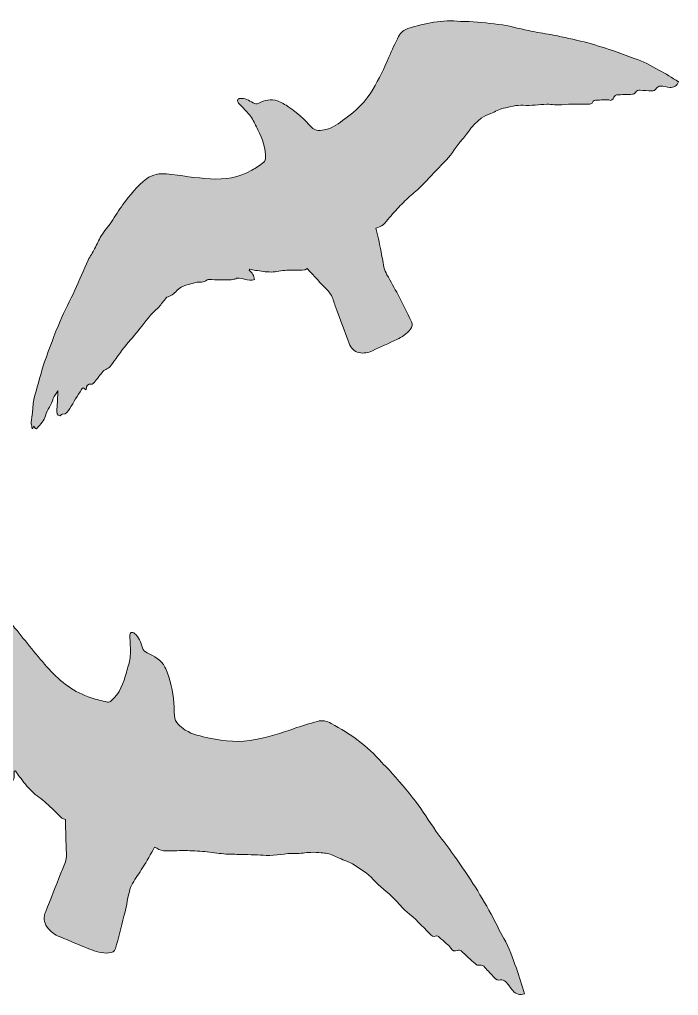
# Model space of a CAD drawing. Header units: inches. Extents: x 726 to 922, y 33 to 225.
# Drawn here: x 898.34 to 921.82, y 95.2 to 129.95 of the extents above; entities that cross this region are included whole.
import ezdxf

# ---------------------------------------------------------------- set-up
doc = ezdxf.new("R2010")
doc.units = ezdxf.units.IN
doc.header["$MEASUREMENT"] = 0
doc.layers.add('Layer 1', color=7, linetype='Continuous')

# ---------------------------------------------------------------- blocks, each defined once
blk = doc.blocks.new('block 2')
at = {"layer": 'Layer 1', "true_color": 0xfed527}
h = blk.add_hatch(color=40, dxfattribs=at)
h.dxf.hatch_style = 2
edge = h.paths.add_edge_path()
edge.add_spline(control_points=[(921.121, 128.154), (920.834, 128.308), (920.554, 128.479), (920.242, 128.57), (919.982, 128.647), (919.731, 128.765), (919.472, 128.85), (919.137, 128.959), (918.8, 129.066), (918.459, 129.154), (918.097, 129.247), (917.731, 129.322), (917.365, 129.397), (917.111, 129.448), (916.854, 129.478), (916.6, 129.53), (916.249, 129.603), (915.902, 129.705), (915.549, 129.76), (915.154, 129.822), (914.754, 129.85), (914.357, 129.887), (914.255, 129.896), (914.15, 129.875), (914.048, 129.886), (913.409, 129.954), (912.79, 129.827), (912.179, 129.629), (912.042, 129.584), (911.919, 129.504), (911.847, 129.354), (911.73, 129.109), (911.604, 128.87), (911.5, 128.619), (911.334, 128.217), (911.144, 127.832), (910.928, 127.463), (910.669, 127.021), (910.32, 126.691), (909.929, 126.412), (909.716, 126.26), (909.509, 126.095), (909.257, 126.038), (909.077, 125.997), (908.885, 125.968), (908.737, 126.122), (908.486, 126.385), (908.239, 126.652), (907.935, 126.837), (907.802, 126.918), (907.67, 127.013), (907.527, 127.059), (907.301, 127.132), (907.074, 127.077), (906.86, 126.975), (906.784, 126.939), (906.729, 126.955), (906.658, 126.992), (906.511, 127.068), (906.367, 127.167), (906.195, 127.144), (906.163, 127.139), (906.119, 127.112), (906.109, 127.083), (906.1, 127.055), (906.121, 127.003), (906.142, 126.976), (906.18, 126.928), (906.23, 126.893), (906.271, 126.848), (906.385, 126.721), (906.509, 126.603), (906.606, 126.462), (906.696, 126.329), (906.757, 126.171), (906.832, 126.024), (906.996, 125.703), (907.122, 125.369), (907.1, 124.987), (907.098, 124.947), (907.075, 124.892), (907.047, 124.871), (906.907, 124.771), (906.765, 124.673), (906.618, 124.588), (906.153, 124.321), (905.65, 124.249), (905.142, 124.279), (904.619, 124.31), (904.098, 124.396), (903.576, 124.457), (903.322, 124.486), (903.086, 124.438), (902.866, 124.28), (902.53, 124.038), (902.276, 123.701), (902.022, 123.364), (901.875, 123.168), (901.751, 122.949), (901.611, 122.747), (901.494, 122.577), (901.359, 122.422), (901.248, 122.247), (901.158, 122.104), (901.096, 121.939), (901.016, 121.789), (900.943, 121.652), (900.852, 121.528), (900.788, 121.387), (900.625, 121.033), (900.477, 120.67), (900.314, 120.315), (900.142, 119.944), (899.945, 119.587), (899.785, 119.209), (899.584, 118.736), (899.406, 118.25), (899.228, 117.764), (899.157, 117.572), (899.115, 117.366), (899.056, 117.167), (898.941, 116.774), (898.809, 116.386), (898.8, 115.963), (898.797, 115.846), (898.77, 115.73), (898.754, 115.614), (898.754, 115.596), (898.754, 115.579), (898.754, 115.562), (898.766, 115.503), (898.778, 115.445), (898.792, 115.376), (898.816, 115.412), (898.835, 115.439), (898.857, 115.472), (898.884, 115.409), (898.915, 115.334), (898.973, 115.407), (899.08, 115.544), (899.219, 115.679), (899.263, 115.843), (899.324, 116.071), (899.48, 116.229), (899.538, 116.454), (899.567, 116.564), (899.658, 116.653), (899.709, 116.734), (899.699, 116.533), (899.689, 116.305), (899.674, 116.076), (899.666, 115.958), (899.662, 115.851), (899.788, 115.843), (899.822, 115.868), (899.848, 115.905), (899.873, 115.903), (900.006, 115.895), (900.068, 115.996), (900.132, 116.103), (900.269, 116.33), (900.409, 116.556), (900.549, 116.781), (900.564, 116.804), (900.587, 116.82), (900.604, 116.838), (900.637, 116.816), (900.663, 116.797), (900.71, 116.765), (900.702, 116.948), (900.788, 116.975), (900.907, 116.969), (900.939, 116.967), (900.979, 117.008), (901.005, 117.039), (901.113, 117.169), (901.215, 117.304), (901.322, 117.433), (901.346, 117.462), (901.384, 117.476), (901.416, 117.497), (901.464, 117.528), (901.523, 117.548), (901.56, 117.592), (901.64, 117.684), (901.709, 117.788), (901.782, 117.887), (901.884, 118.026), (901.981, 118.171), (902.089, 118.304), (902.265, 118.522), (902.456, 118.725), (902.628, 118.948), (902.828, 119.206), (903.026, 119.463), (903.263, 119.68), (903.365, 119.773), (903.445, 119.895), (903.535, 120.004), (903.553, 120.025), (903.567, 120.058), (903.588, 120.065), (903.725, 120.111), (903.837, 120.178), (903.948, 120.302), (904.125, 120.497), (904.387, 120.522), (904.623, 120.59), (904.755, 120.629), (904.906, 120.563), (905.024, 120.685), (905.04, 120.701), (905.076, 120.694), (905.102, 120.694), (905.346, 120.688), (905.59, 120.68), (905.833, 120.679), (905.893, 120.678), (905.952, 120.7), (906.011, 120.713), (906.061, 120.725), (906.113, 120.757), (906.161, 120.749), (906.292, 120.729), (906.42, 120.687), (906.55, 120.667), (906.603, 120.659), (906.661, 120.688), (906.716, 120.7), (906.695, 120.759), (906.68, 120.824), (906.65, 120.875), (906.616, 120.933), (906.568, 120.98), (906.525, 121.032), (906.532, 121.044), (906.538, 121.056), (906.545, 121.067), (906.613, 121.051), (906.681, 121.03), (906.75, 121.021), (906.935, 120.997), (907.12, 120.961), (907.304, 120.962), (907.488, 120.963), (907.671, 121.015), (907.855, 121.026), (908.066, 121.039), (908.279, 121.029), (908.49, 121.035), (908.525, 121.036), (908.558, 121.068), (908.591, 121.085), (908.832, 120.823), (909.072, 120.558), (909.318, 120.299), (909.422, 120.19), (909.492, 120.063), (909.535, 119.912), (909.556, 119.838), (909.584, 119.767), (909.611, 119.695), (909.769, 119.271), (909.928, 118.848), (910.086, 118.423), (910.153, 118.243), (910.261, 118.124), (910.437, 118.091), (910.603, 118.059), (910.759, 118.086), (910.913, 118.159), (911.202, 118.297), (911.495, 118.423), (911.783, 118.564), (911.961, 118.651), (912.134, 118.748), (912.266, 118.924), (912.332, 119.012), (912.357, 119.095), (912.31, 119.191), (912.152, 119.515), (911.992, 119.837), (911.825, 120.155), (911.699, 120.395), (911.559, 120.626), (911.431, 120.864), (911.385, 120.95), (911.343, 121.043), (911.322, 121.139), (911.278, 121.34), (911.253, 121.546), (911.212, 121.747), (911.158, 122.01), (911.096, 122.27), (911.039, 122.523), (911.117, 122.559), (911.226, 122.576), (911.296, 122.645), (911.455, 122.803), (911.591, 122.991), (911.744, 123.158), (911.886, 123.312), (912.034, 123.46), (912.185, 123.602), (912.327, 123.737), (912.481, 123.856), (912.623, 123.991), (912.756, 124.118), (912.879, 124.257), (913.006, 124.391), (913.101, 124.491), (913.193, 124.591), (913.288, 124.69), (913.374, 124.779), (913.462, 124.865), (913.548, 124.954), (913.759, 125.173), (913.9, 125.463), (914.113, 125.682), (914.227, 125.8), (914.314, 125.95), (914.42, 126.079), (914.489, 126.164), (914.569, 126.238), (914.646, 126.315), (914.691, 126.36), (914.739, 126.399), (914.786, 126.441), (914.891, 126.511), (915.012, 126.561), (915.13, 126.607), (915.284, 126.668), (915.436, 126.762), (915.583, 126.795), (915.811, 126.846), (916.043, 126.915), (916.287, 126.899), (916.566, 126.881), (916.847, 126.93), (917.128, 126.938), (917.306, 126.942), (917.487, 126.895), (917.662, 126.92), (917.97, 126.964), (918.277, 126.932), (918.584, 126.941), (918.659, 126.943), (918.75, 126.916), (918.775, 127.049), (918.778, 127.065), (918.833, 127.075), (918.865, 127.077), (918.955, 127.085), (919.046, 127.089), (919.137, 127.092), (919.202, 127.094), (919.272, 127.111), (919.33, 127.089), (919.432, 127.05), (919.477, 127.1), (919.519, 127.191), (919.535, 127.226), (919.574, 127.269), (919.604, 127.271), (919.794, 127.283), (919.984, 127.281), (920.175, 127.291), (920.213, 127.294), (920.268, 127.319), (920.284, 127.353), (920.323, 127.436), (920.381, 127.438), (920.448, 127.434), (920.584, 127.425), (920.721, 127.419), (920.858, 127.411), (920.931, 127.406), (920.985, 127.428), (921.031, 127.505), (921.058, 127.548), (921.123, 127.585), (921.171, 127.584), (921.284, 127.581), (921.397, 127.55), (921.51, 127.537), (921.642, 127.521), (921.765, 127.594), (921.817, 127.736), (921.587, 127.875), (921.359, 128.026), (921.121, 128.154)], knot_values=[0, 0, 0, 0, 1, 1, 1, 2, 2, 2, 3, 3, 3, 4, 4, 4, 5, 5, 5, 6, 6, 6, 7, 7, 7, 8, 8, 8, 9, 9, 9, 10, 10, 10, 11, 11, 11, 12, 12, 12, 13, 13, 13, 14, 14, 14, 15, 15, 15, 16, 16, 16, 17, 17, 17, 18, 18, 18, 19, 19, 19, 20, 20, 20, 21, 21, 21, 22, 22, 22, 23, 23, 23, 24, 24, 24, 25, 25, 25, 26, 26, 26, 27, 27, 27, 28, 28, 28, 29, 29, 29, 30, 30, 30, 31, 31, 31, 32, 32, 32, 33, 33, 33, 34, 34, 34, 35, 35, 35, 36, 36, 36, 37, 37, 37, 38, 38, 38, 39, 39, 39, 40, 40, 40, 41, 41, 41, 42, 42, 42, 43, 43, 43, 44, 44, 44, 45, 45, 45, 46, 46, 46, 47, 47, 47, 48, 48, 48, 49, 49, 49, 50, 50, 50, 51, 51, 51, 52, 52, 52, 53, 53, 53, 54, 54, 54, 55, 55, 55, 56, 56, 56, 57, 57, 57, 58, 58, 58, 59, 59, 59, 60, 60, 60, 61, 61, 61, 62, 62, 62, 63, 63, 63, 64, 64, 64, 65, 65, 65, 66, 66, 66, 67, 67, 67, 68, 68, 68, 69, 69, 69, 70, 70, 70, 71, 71, 71, 72, 72, 72, 73, 73, 73, 74, 74, 74, 75, 75, 75, 76, 76, 76, 77, 77, 77, 78, 78, 78, 79, 79, 79, 80, 80, 80, 81, 81, 81, 82, 82, 82, 83, 83, 83, 84, 84, 84, 85, 85, 85, 86, 86, 86, 87, 87, 87, 88, 88, 88, 89, 89, 89, 90, 90, 90, 91, 91, 91, 92, 92, 92, 93, 93, 93, 94, 94, 94, 95, 95, 95, 96, 96, 96, 97, 97, 97, 98, 98, 98, 99, 99, 99, 100, 100, 100, 101, 101, 101, 102, 102, 102, 103, 103, 103, 104, 104, 104, 105, 105, 105, 106, 106, 106, 107, 107, 107, 108, 108, 108, 109, 109, 109, 110, 110, 110, 111, 111, 111, 112, 112, 112, 113, 113, 113, 114, 114, 114, 115, 115, 115, 116, 116, 116, 117, 117, 117, 118, 118, 118, 119, 119, 119, 120, 120, 120, 121, 121, 121, 122, 122, 122, 123, 123, 123, 124, 124, 124, 125, 125, 125, 126, 126, 126, 127, 127, 127, 128, 128, 128, 129, 129, 129, 130, 130, 130, 130], degree=3, periodic=1)
h = blk.add_hatch(color=40, dxfattribs=at)
h.dxf.hatch_style = 2
edge = h.paths.add_edge_path()
edge.add_spline(control_points=[(899.39, 106.82), (898.962, 107.289), (898.578, 107.797), (898.174, 108.286), (897.978, 108.524), (897.738, 108.688), (897.431, 108.756), (896.961, 108.858), (896.49, 108.819), (896.02, 108.78), (895.747, 108.757), (895.477, 108.696), (895.205, 108.662), (894.977, 108.633), (894.745, 108.631), (894.519, 108.592), (894.335, 108.561), (894.159, 108.489), (893.977, 108.443), (893.812, 108.402), (893.641, 108.385), (893.481, 108.333), (893.076, 108.204), (892.677, 108.054), (892.272, 107.925), (891.847, 107.79), (891.41, 107.688), (890.99, 107.538), (890.464, 107.349), (889.947, 107.134), (889.431, 106.918), (889.226, 106.832), (889.036, 106.712), (888.837, 106.611), (888.444, 106.412), (888.041, 106.23), (887.716, 105.918), (887.627, 105.832), (887.517, 105.767), (887.417, 105.692), (887.404, 105.679), (887.391, 105.666), (887.378, 105.653), (887.344, 105.599), (887.311, 105.545), (887.271, 105.48), (887.319, 105.487), (887.356, 105.492), (887.399, 105.498), (887.375, 105.427), (887.346, 105.344), (887.451, 105.351), (887.645, 105.363), (887.865, 105.348), (888.026, 105.434), (888.248, 105.554), (888.501, 105.541), (888.719, 105.662), (888.826, 105.721), (888.971, 105.711), (889.075, 105.729), (888.916, 105.586), (888.737, 105.421), (888.554, 105.261), (888.459, 105.178), (888.375, 105.1), (888.478, 104.987), (888.525, 104.978), (888.576, 104.983), (888.596, 104.961), (888.705, 104.842), (888.833, 104.866), (888.968, 104.892), (889.256, 104.948), (889.545, 104.999), (889.833, 105.05), (889.863, 105.056), (889.896, 105.048), (889.924, 105.047), (889.935, 105.003), (889.944, 104.966), (889.96, 104.901), (890.09, 105.047), (890.184, 104.994), (890.282, 104.889), (890.309, 104.86), (890.373, 104.857), (890.419, 104.858), (890.608, 104.865), (890.797, 104.88), (890.986, 104.887), (891.028, 104.888), (891.072, 104.867), (891.115, 104.856), (891.18, 104.838), (891.245, 104.804), (891.31, 104.805), (891.447, 104.807), (891.584, 104.827), (891.721, 104.84), (891.913, 104.859), (892.105, 104.886), (892.297, 104.894), (892.612, 104.909), (892.928, 104.901), (893.243, 104.923), (893.607, 104.948), (893.97, 104.975), (894.336, 104.938), (894.493, 104.922), (894.653, 104.946), (894.812, 104.951), (894.843, 104.953), (894.88, 104.966), (894.903, 104.953), (895.056, 104.871), (895.203, 104.827), (895.39, 104.825), (895.689, 104.823), (895.933, 104.619), (896.187, 104.471), (896.329, 104.388), (896.409, 104.209), (896.602, 104.201), (896.628, 104.2), (896.654, 104.164), (896.676, 104.142), (896.882, 103.931), (897.086, 103.717), (897.294, 103.508), (897.345, 103.458), (897.412, 103.424), (897.473, 103.384), (897.525, 103.35), (897.594, 103.33), (897.63, 103.284), (897.727, 103.157), (897.805, 103.016), (897.903, 102.89), (897.943, 102.839), (898.014, 102.813), (898.071, 102.775), (898.096, 102.838), (898.132, 102.899), (898.144, 102.964), (898.159, 103.036), (898.152, 103.113), (898.154, 103.188), (898.168, 103.191), (898.183, 103.194), (898.197, 103.198), (898.244, 103.128), (898.287, 103.054), (898.34, 102.988), (898.481, 102.813), (898.613, 102.629), (898.773, 102.473), (898.932, 102.318), (899.127, 102.201), (899.294, 102.053), (899.486, 101.883), (899.661, 101.695), (899.848, 101.52), (899.878, 101.492), (899.931, 101.487), (899.972, 101.472), (899.984, 101.069), (899.992, 100.665), (900.01, 100.26), (900.018, 100.089), (899.985, 99.933), (899.908, 99.782), (899.871, 99.708), (899.842, 99.63), (899.811, 99.554), (899.631, 99.098), (899.451, 98.643), (899.271, 98.187), (899.194, 97.994), (899.198, 97.812), (899.324, 97.638), (899.443, 97.473), (899.597, 97.36), (899.785, 97.285), (900.136, 97.143), (900.483, 96.989), (900.836, 96.852), (901.054, 96.767), (901.276, 96.693), (901.521, 96.714), (901.644, 96.724), (901.727, 96.765), (901.759, 96.878), (901.864, 97.257), (901.967, 97.638), (902.061, 98.02), (902.132, 98.309), (902.184, 98.602), (902.252, 98.892), (902.276, 98.995), (902.31, 99.101), (902.364, 99.192), (902.475, 99.381), (902.608, 99.558), (902.723, 99.746), (902.873, 99.99), (903.013, 100.24), (903.153, 100.48), (903.248, 100.44), (903.355, 100.361), (903.466, 100.354), (903.721, 100.338), (903.978, 100.365), (904.234, 100.361), (904.472, 100.358), (904.71, 100.343), (904.946, 100.323), (905.17, 100.303), (905.391, 100.262), (905.614, 100.244), (905.823, 100.227), (906.033, 100.228), (906.243, 100.221), (906.398, 100.216), (906.554, 100.214), (906.709, 100.208), (906.849, 100.203), (906.989, 100.192), (907.129, 100.187), (907.475, 100.173), (907.813, 100.273), (908.161, 100.257), (908.346, 100.249), (908.533, 100.289), (908.72, 100.297), (908.844, 100.302), (908.968, 100.291), (909.092, 100.283), (909.164, 100.279), (909.235, 100.268), (909.306, 100.26), (909.449, 100.224), (909.59, 100.159), (909.727, 100.093), (909.904, 100.008), (910.106, 99.951), (910.257, 99.85), (910.491, 99.695), (910.743, 99.55), (910.941, 99.331), (911.167, 99.08), (911.446, 98.878), (911.693, 98.645), (911.849, 98.497), (911.97, 98.307), (912.14, 98.178), (912.438, 97.95), (912.678, 97.665), (912.949, 97.41), (913.015, 97.348), (913.073, 97.25), (913.194, 97.33), (913.209, 97.34), (913.264, 97.3), (913.293, 97.275), (913.377, 97.204), (913.458, 97.129), (913.538, 97.054), (913.595, 97.001), (913.669, 96.954), (913.702, 96.888), (913.761, 96.772), (913.836, 96.772), (913.941, 96.805), (913.981, 96.818), (914.046, 96.817), (914.074, 96.793), (914.246, 96.64), (914.409, 96.477), (914.58, 96.323), (914.615, 96.292), (914.681, 96.265), (914.72, 96.277), (914.816, 96.307), (914.867, 96.259), (914.922, 96.199), (915.033, 96.076), (915.146, 95.955), (915.257, 95.833), (915.317, 95.767), (915.38, 95.738), (915.477, 95.757), (915.532, 95.767), (915.617, 95.739), (915.656, 95.698), (915.752, 95.6), (915.826, 95.481), (915.913, 95.374), (916.015, 95.249), (916.175, 95.201), (916.326, 95.264), (916.232, 95.565), (916.149, 95.873), (916.04, 96.171), (915.908, 96.531), (915.795, 96.899), (915.594, 97.234), (915.427, 97.513), (915.299, 97.815), (915.14, 98.099), (914.933, 98.468), (914.723, 98.834), (914.495, 99.19), (914.253, 99.569), (913.994, 99.937), (913.735, 100.304), (913.555, 100.559), (913.356, 100.8), (913.176, 101.055), (912.928, 101.409), (912.705, 101.781), (912.443, 102.123), (912.149, 102.506), (911.826, 102.866), (911.511, 103.232), (911.43, 103.326), (911.324, 103.398), (911.245, 103.493), (910.745, 104.089), (910.118, 104.519), (909.444, 104.888), (909.293, 104.97), (909.127, 105.015), (908.952, 104.962), (908.669, 104.877), (908.382, 104.802), (908.105, 104.701), (907.662, 104.537), (907.21, 104.408), (906.749, 104.312), (906.196, 104.198), (905.649, 104.245), (905.104, 104.366), (904.806, 104.432), (904.505, 104.483), (904.246, 104.654), (904.06, 104.776), (903.873, 104.917), (903.861, 105.16), (903.841, 105.572), (903.828, 105.984), (903.705, 106.382), (903.651, 106.556), (903.609, 106.74), (903.52, 106.897), (903.38, 107.144), (903.143, 107.296), (902.882, 107.401), (902.79, 107.437), (902.754, 107.497), (902.721, 107.585), (902.652, 107.767), (902.601, 107.965), (902.436, 108.093), (902.406, 108.117), (902.347, 108.135), (902.317, 108.121), (902.288, 108.108), (902.267, 108.051), (902.265, 108.011), (902.262, 107.943), (902.279, 107.874), (902.28, 107.805), (902.284, 107.613), (902.302, 107.418), (902.28, 107.228), (902.259, 107.051), (902.193, 106.879), (902.148, 106.704), (902.049, 106.323), (901.908, 105.963), (901.604, 105.692), (901.572, 105.664), (901.511, 105.641), (901.472, 105.65), (901.276, 105.693), (901.081, 105.739), (900.891, 105.8), (900.292, 105.993), (899.805, 106.366), (899.39, 106.82)], knot_values=[0, 0, 0, 0, 1, 1, 1, 2, 2, 2, 3, 3, 3, 4, 4, 4, 5, 5, 5, 6, 6, 6, 7, 7, 7, 8, 8, 8, 9, 9, 9, 10, 10, 10, 11, 11, 11, 12, 12, 12, 13, 13, 13, 14, 14, 14, 15, 15, 15, 16, 16, 16, 17, 17, 17, 18, 18, 18, 19, 19, 19, 20, 20, 20, 21, 21, 21, 22, 22, 22, 23, 23, 23, 24, 24, 24, 25, 25, 25, 26, 26, 26, 27, 27, 27, 28, 28, 28, 29, 29, 29, 30, 30, 30, 31, 31, 31, 32, 32, 32, 33, 33, 33, 34, 34, 34, 35, 35, 35, 36, 36, 36, 37, 37, 37, 38, 38, 38, 39, 39, 39, 40, 40, 40, 41, 41, 41, 42, 42, 42, 43, 43, 43, 44, 44, 44, 45, 45, 45, 46, 46, 46, 47, 47, 47, 48, 48, 48, 49, 49, 49, 50, 50, 50, 51, 51, 51, 52, 52, 52, 53, 53, 53, 54, 54, 54, 55, 55, 55, 56, 56, 56, 57, 57, 57, 58, 58, 58, 59, 59, 59, 60, 60, 60, 61, 61, 61, 62, 62, 62, 63, 63, 63, 64, 64, 64, 65, 65, 65, 66, 66, 66, 67, 67, 67, 68, 68, 68, 69, 69, 69, 70, 70, 70, 71, 71, 71, 72, 72, 72, 73, 73, 73, 74, 74, 74, 75, 75, 75, 76, 76, 76, 77, 77, 77, 78, 78, 78, 79, 79, 79, 80, 80, 80, 81, 81, 81, 82, 82, 82, 83, 83, 83, 84, 84, 84, 85, 85, 85, 86, 86, 86, 87, 87, 87, 88, 88, 88, 89, 89, 89, 90, 90, 90, 91, 91, 91, 92, 92, 92, 93, 93, 93, 94, 94, 94, 95, 95, 95, 96, 96, 96, 97, 97, 97, 98, 98, 98, 99, 99, 99, 100, 100, 100, 101, 101, 101, 102, 102, 102, 103, 103, 103, 104, 104, 104, 105, 105, 105, 106, 106, 106, 107, 107, 107, 108, 108, 108, 109, 109, 109, 110, 110, 110, 111, 111, 111, 112, 112, 112, 113, 113, 113, 114, 114, 114, 115, 115, 115, 116, 116, 116, 117, 117, 117, 118, 118, 118, 119, 119, 119, 120, 120, 120, 121, 121, 121, 122, 122, 122, 123, 123, 123, 124, 124, 124, 125, 125, 125, 126, 126, 126, 127, 127, 127, 128, 128, 128, 129, 129, 129, 130, 130, 130, 130], degree=3, periodic=1)
at = {"layer": 'Layer 1', "lineweight": 0}
for points in [[(921.121, 128.154), (920.834, 128.308), (920.554, 128.479), (920.242, 128.57), (919.982, 128.647), (919.731, 128.765), (919.472, 128.85), (919.137, 128.959), (918.8, 129.066), (918.459, 129.154), (918.097, 129.247), (917.731, 129.322), (917.365, 129.397), (917.111, 129.448), (916.854, 129.478), (916.6, 129.53), (916.249, 129.603), (915.902, 129.705), (915.549, 129.76), (915.154, 129.822), (914.754, 129.85), (914.357, 129.887), (914.255, 129.896), (914.15, 129.875), (914.048, 129.886), (913.409, 129.954), (912.79, 129.827), (912.179, 129.629), (912.042, 129.584), (911.919, 129.504), (911.847, 129.354), (911.73, 129.109), (911.604, 128.87), (911.5, 128.619), (911.334, 128.217), (911.144, 127.832), (910.928, 127.463), (910.669, 127.021), (910.32, 126.691), (909.929, 126.412), (909.716, 126.26), (909.509, 126.095), (909.257, 126.038), (909.077, 125.997), (908.885, 125.968), (908.737, 126.122), (908.486, 126.385), (908.239, 126.652), (907.935, 126.837), (907.802, 126.918), (907.67, 127.013), (907.527, 127.059), (907.301, 127.132), (907.074, 127.077), (906.86, 126.975), (906.784, 126.939), (906.729, 126.955), (906.658, 126.992), (906.511, 127.068), (906.367, 127.167), (906.195, 127.144), (906.163, 127.139), (906.119, 127.112), (906.109, 127.083), (906.1, 127.055), (906.121, 127.003), (906.142, 126.976), (906.18, 126.928), (906.23, 126.893), (906.271, 126.848), (906.385, 126.721), (906.509, 126.603), (906.606, 126.462), (906.696, 126.329), (906.757, 126.171), (906.832, 126.024), (906.996, 125.703), (907.122, 125.369), (907.1, 124.987), (907.098, 124.947), (907.075, 124.892), (907.047, 124.871), (906.907, 124.771), (906.765, 124.673), (906.618, 124.588), (906.153, 124.321), (905.65, 124.249), (905.142, 124.279), (904.619, 124.31), (904.098, 124.396), (903.576, 124.457), (903.322, 124.486), (903.086, 124.438), (902.866, 124.28), (902.53, 124.038), (902.276, 123.701), (902.022, 123.364), (901.875, 123.168), (901.751, 122.949), (901.611, 122.747), (901.494, 122.577), (901.359, 122.422), (901.248, 122.247), (901.158, 122.104), (901.096, 121.939), (901.016, 121.789), (900.943, 121.652), (900.852, 121.528), (900.788, 121.387), (900.625, 121.033), (900.477, 120.67), (900.314, 120.315), (900.142, 119.944), (899.945, 119.587), (899.785, 119.209), (899.584, 118.736), (899.406, 118.25), (899.228, 117.764), (899.157, 117.572), (899.115, 117.366), (899.056, 117.167), (898.941, 116.774), (898.809, 116.386), (898.8, 115.963), (898.797, 115.846), (898.77, 115.73), (898.754, 115.614), (898.754, 115.596), (898.754, 115.579), (898.754, 115.562), (898.766, 115.503), (898.778, 115.445), (898.792, 115.376), (898.816, 115.412), (898.835, 115.439), (898.857, 115.472), (898.884, 115.409), (898.915, 115.334), (898.973, 115.407), (899.08, 115.544), (899.219, 115.679), (899.263, 115.843), (899.324, 116.071), (899.48, 116.229), (899.538, 116.454), (899.567, 116.564), (899.658, 116.653), (899.709, 116.734), (899.699, 116.533), (899.689, 116.305), (899.674, 116.076), (899.666, 115.958), (899.662, 115.851), (899.788, 115.843), (899.822, 115.868), (899.848, 115.905), (899.873, 115.903), (900.006, 115.895), (900.068, 115.996), (900.132, 116.103), (900.269, 116.33), (900.409, 116.556), (900.549, 116.781), (900.564, 116.804), (900.587, 116.82), (900.604, 116.838), (900.637, 116.816), (900.663, 116.797), (900.71, 116.765), (900.702, 116.948), (900.788, 116.975), (900.907, 116.969), (900.939, 116.967), (900.979, 117.008), (901.005, 117.039), (901.113, 117.169), (901.215, 117.304), (901.322, 117.433), (901.346, 117.462), (901.384, 117.476), (901.416, 117.497), (901.464, 117.528), (901.523, 117.548), (901.56, 117.592), (901.64, 117.684), (901.709, 117.788), (901.782, 117.887), (901.884, 118.026), (901.981, 118.171), (902.089, 118.304), (902.265, 118.522), (902.456, 118.725), (902.628, 118.948), (902.828, 119.206), (903.026, 119.463), (903.263, 119.68), (903.365, 119.773), (903.445, 119.895), (903.535, 120.004), (903.553, 120.025), (903.567, 120.058), (903.588, 120.065), (903.725, 120.111), (903.837, 120.178), (903.948, 120.302), (904.125, 120.497), (904.387, 120.522), (904.623, 120.59), (904.755, 120.629), (904.906, 120.563), (905.024, 120.685), (905.04, 120.701), (905.076, 120.694), (905.102, 120.694), (905.346, 120.688), (905.59, 120.68), (905.833, 120.679), (905.893, 120.678), (905.952, 120.7), (906.011, 120.713), (906.061, 120.725), (906.113, 120.757), (906.161, 120.749), (906.292, 120.729), (906.42, 120.687), (906.55, 120.667), (906.603, 120.659), (906.661, 120.688), (906.716, 120.7), (906.695, 120.759), (906.68, 120.824), (906.65, 120.875), (906.616, 120.933), (906.568, 120.98), (906.525, 121.032), (906.532, 121.044), (906.538, 121.056), (906.545, 121.067), (906.613, 121.051), (906.681, 121.03), (906.75, 121.021), (906.935, 120.997), (907.12, 120.961), (907.304, 120.962), (907.488, 120.963), (907.671, 121.015), (907.855, 121.026), (908.066, 121.039), (908.279, 121.029), (908.49, 121.035), (908.525, 121.036), (908.558, 121.068), (908.591, 121.085), (908.832, 120.823), (909.072, 120.558), (909.318, 120.299), (909.422, 120.19), (909.492, 120.063), (909.535, 119.912), (909.556, 119.838), (909.584, 119.767), (909.611, 119.695), (909.769, 119.271), (909.928, 118.848), (910.086, 118.423), (910.153, 118.243), (910.261, 118.124), (910.437, 118.091), (910.603, 118.059), (910.759, 118.086), (910.913, 118.159), (911.202, 118.297), (911.495, 118.423), (911.783, 118.564), (911.961, 118.651), (912.134, 118.748), (912.266, 118.924), (912.332, 119.012), (912.357, 119.095), (912.31, 119.191), (912.152, 119.515), (911.992, 119.837), (911.825, 120.155), (911.699, 120.395), (911.559, 120.626), (911.431, 120.864), (911.385, 120.95), (911.343, 121.043), (911.322, 121.139), (911.278, 121.34), (911.253, 121.546), (911.212, 121.747), (911.158, 122.01), (911.096, 122.27), (911.039, 122.523), (911.117, 122.559), (911.226, 122.576), (911.296, 122.645), (911.455, 122.803), (911.591, 122.991), (911.744, 123.158), (911.886, 123.312), (912.034, 123.46), (912.185, 123.602), (912.327, 123.737), (912.481, 123.856), (912.623, 123.991), (912.756, 124.118), (912.879, 124.257), (913.006, 124.391), (913.101, 124.491), (913.193, 124.591), (913.288, 124.69), (913.374, 124.779), (913.462, 124.865), (913.548, 124.954), (913.759, 125.173), (913.9, 125.463), (914.113, 125.682), (914.227, 125.8), (914.314, 125.95), (914.42, 126.079), (914.489, 126.164), (914.569, 126.238), (914.646, 126.315), (914.691, 126.36), (914.739, 126.399), (914.786, 126.441), (914.891, 126.511), (915.012, 126.561), (915.13, 126.607), (915.284, 126.668), (915.436, 126.762), (915.583, 126.795), (915.811, 126.846), (916.043, 126.915), (916.287, 126.899), (916.566, 126.881), (916.847, 126.93), (917.128, 126.938), (917.306, 126.942), (917.487, 126.895), (917.662, 126.92), (917.97, 126.964), (918.277, 126.932), (918.584, 126.941), (918.659, 126.943), (918.75, 126.916), (918.775, 127.049), (918.778, 127.065), (918.833, 127.075), (918.865, 127.077), (918.955, 127.085), (919.046, 127.089), (919.137, 127.092), (919.202, 127.094), (919.272, 127.111), (919.33, 127.089), (919.432, 127.05), (919.477, 127.1), (919.519, 127.191), (919.535, 127.226), (919.574, 127.269), (919.604, 127.271), (919.794, 127.283), (919.984, 127.281), (920.175, 127.291), (920.213, 127.294), (920.268, 127.319), (920.284, 127.353), (920.323, 127.436), (920.381, 127.438), (920.448, 127.434), (920.584, 127.425), (920.721, 127.419), (920.858, 127.411), (920.931, 127.406), (920.985, 127.428), (921.031, 127.505), (921.058, 127.548), (921.123, 127.585), (921.171, 127.584), (921.284, 127.581), (921.397, 127.55), (921.51, 127.537), (921.642, 127.521), (921.765, 127.594), (921.817, 127.736), (921.587, 127.875), (921.359, 128.026), (921.121, 128.154)], [(899.39, 106.82), (898.962, 107.289), (898.578, 107.797), (898.174, 108.286), (897.978, 108.524), (897.738, 108.688), (897.431, 108.756), (896.961, 108.858), (896.49, 108.819), (896.02, 108.78), (895.747, 108.757), (895.477, 108.696), (895.205, 108.662), (894.977, 108.633), (894.745, 108.631), (894.519, 108.592), (894.335, 108.561), (894.159, 108.489), (893.977, 108.443), (893.812, 108.402), (893.641, 108.385), (893.481, 108.333), (893.076, 108.204), (892.677, 108.054), (892.272, 107.925), (891.847, 107.79), (891.41, 107.688), (890.99, 107.538), (890.464, 107.349), (889.947, 107.134), (889.431, 106.918), (889.226, 106.832), (889.036, 106.712), (888.837, 106.611), (888.444, 106.412), (888.041, 106.23), (887.716, 105.918), (887.627, 105.832), (887.517, 105.767), (887.417, 105.692), (887.404, 105.679), (887.391, 105.666), (887.378, 105.653), (887.344, 105.599), (887.311, 105.545), (887.271, 105.48), (887.319, 105.487), (887.356, 105.492), (887.399, 105.498), (887.375, 105.427), (887.346, 105.344), (887.451, 105.351), (887.645, 105.363), (887.865, 105.348), (888.026, 105.434), (888.248, 105.554), (888.501, 105.541), (888.719, 105.662), (888.826, 105.721), (888.971, 105.711), (889.075, 105.729), (888.916, 105.586), (888.737, 105.421), (888.554, 105.261), (888.459, 105.178), (888.375, 105.1), (888.478, 104.987), (888.525, 104.978), (888.576, 104.983), (888.596, 104.961), (888.705, 104.842), (888.833, 104.866), (888.968, 104.892), (889.256, 104.948), (889.545, 104.999), (889.833, 105.05), (889.863, 105.056), (889.896, 105.048), (889.924, 105.047), (889.935, 105.003), (889.944, 104.966), (889.96, 104.901), (890.09, 105.047), (890.184, 104.994), (890.282, 104.889), (890.309, 104.86), (890.373, 104.857), (890.419, 104.858), (890.608, 104.865), (890.797, 104.88), (890.986, 104.887), (891.028, 104.888), (891.072, 104.867), (891.115, 104.856), (891.18, 104.838), (891.245, 104.804), (891.31, 104.805), (891.447, 104.807), (891.584, 104.827), (891.721, 104.84), (891.913, 104.859), (892.105, 104.886), (892.297, 104.894), (892.612, 104.909), (892.928, 104.901), (893.243, 104.923), (893.607, 104.948), (893.97, 104.975), (894.336, 104.938), (894.493, 104.922), (894.653, 104.946), (894.812, 104.951), (894.843, 104.953), (894.88, 104.966), (894.903, 104.953), (895.056, 104.871), (895.203, 104.827), (895.39, 104.825), (895.689, 104.823), (895.933, 104.619), (896.187, 104.471), (896.329, 104.388), (896.409, 104.209), (896.602, 104.201), (896.628, 104.2), (896.654, 104.164), (896.676, 104.142), (896.882, 103.931), (897.086, 103.717), (897.294, 103.508), (897.345, 103.458), (897.412, 103.424), (897.473, 103.384), (897.525, 103.35), (897.594, 103.33), (897.63, 103.284), (897.727, 103.157), (897.805, 103.016), (897.903, 102.89), (897.943, 102.839), (898.014, 102.813), (898.071, 102.775), (898.096, 102.838), (898.132, 102.899), (898.144, 102.964), (898.159, 103.036), (898.152, 103.113), (898.154, 103.188), (898.168, 103.191), (898.183, 103.194), (898.197, 103.198), (898.244, 103.128), (898.287, 103.054), (898.34, 102.988), (898.481, 102.813), (898.613, 102.629), (898.773, 102.473), (898.932, 102.318), (899.127, 102.201), (899.294, 102.053), (899.486, 101.883), (899.661, 101.695), (899.848, 101.52), (899.878, 101.492), (899.931, 101.487), (899.972, 101.472), (899.984, 101.069), (899.992, 100.665), (900.01, 100.26), (900.018, 100.089), (899.985, 99.933), (899.908, 99.782), (899.871, 99.708), (899.842, 99.63), (899.811, 99.554), (899.631, 99.098), (899.451, 98.643), (899.271, 98.187), (899.194, 97.994), (899.198, 97.812), (899.324, 97.638), (899.443, 97.473), (899.597, 97.36), (899.785, 97.285), (900.136, 97.143), (900.483, 96.989), (900.836, 96.852), (901.054, 96.767), (901.276, 96.693), (901.521, 96.714), (901.644, 96.724), (901.727, 96.765), (901.759, 96.878), (901.864, 97.257), (901.967, 97.638), (902.061, 98.02), (902.132, 98.309), (902.184, 98.602), (902.252, 98.892), (902.276, 98.995), (902.31, 99.101), (902.364, 99.192), (902.475, 99.381), (902.608, 99.558), (902.723, 99.746), (902.873, 99.99), (903.013, 100.24), (903.153, 100.48), (903.248, 100.44), (903.355, 100.361), (903.466, 100.354), (903.721, 100.338), (903.978, 100.365), (904.234, 100.361), (904.472, 100.358), (904.71, 100.343), (904.946, 100.323), (905.17, 100.303), (905.391, 100.262), (905.614, 100.244), (905.823, 100.227), (906.033, 100.228), (906.243, 100.221), (906.398, 100.216), (906.554, 100.214), (906.709, 100.208), (906.849, 100.203), (906.989, 100.192), (907.129, 100.187), (907.475, 100.173), (907.813, 100.273), (908.161, 100.257), (908.346, 100.249), (908.533, 100.289), (908.72, 100.297), (908.844, 100.302), (908.968, 100.291), (909.092, 100.283), (909.164, 100.279), (909.235, 100.268), (909.306, 100.26), (909.449, 100.224), (909.59, 100.159), (909.727, 100.093), (909.904, 100.008), (910.106, 99.951), (910.257, 99.85), (910.491, 99.695), (910.743, 99.55), (910.941, 99.331), (911.167, 99.08), (911.446, 98.878), (911.693, 98.645), (911.849, 98.497), (911.97, 98.307), (912.14, 98.178), (912.438, 97.95), (912.678, 97.665), (912.949, 97.41), (913.015, 97.348), (913.073, 97.25), (913.194, 97.33), (913.209, 97.34), (913.264, 97.3), (913.293, 97.275), (913.377, 97.204), (913.458, 97.129), (913.538, 97.054), (913.595, 97.001), (913.669, 96.954), (913.702, 96.888), (913.761, 96.772), (913.836, 96.772), (913.941, 96.805), (913.981, 96.818), (914.046, 96.817), (914.074, 96.793), (914.246, 96.64), (914.409, 96.477), (914.58, 96.323), (914.615, 96.292), (914.681, 96.265), (914.72, 96.277), (914.816, 96.307), (914.867, 96.259), (914.922, 96.199), (915.033, 96.076), (915.146, 95.955), (915.257, 95.833), (915.317, 95.767), (915.38, 95.738), (915.477, 95.757), (915.532, 95.767), (915.617, 95.739), (915.656, 95.698), (915.752, 95.6), (915.826, 95.481), (915.913, 95.374), (916.015, 95.249), (916.175, 95.201), (916.326, 95.264), (916.232, 95.565), (916.149, 95.873), (916.04, 96.171), (915.908, 96.531), (915.795, 96.899), (915.594, 97.234), (915.427, 97.513), (915.299, 97.815), (915.14, 98.099), (914.933, 98.468), (914.723, 98.834), (914.495, 99.19), (914.253, 99.569), (913.994, 99.937), (913.735, 100.304), (913.555, 100.559), (913.356, 100.8), (913.176, 101.055), (912.928, 101.409), (912.705, 101.781), (912.443, 102.123), (912.149, 102.506), (911.826, 102.866), (911.511, 103.232), (911.43, 103.326), (911.324, 103.398), (911.245, 103.493), (910.745, 104.089), (910.118, 104.519), (909.444, 104.888), (909.293, 104.97), (909.127, 105.015), (908.952, 104.962), (908.669, 104.877), (908.382, 104.802), (908.105, 104.701), (907.662, 104.537), (907.21, 104.408), (906.749, 104.312), (906.196, 104.198), (905.649, 104.245), (905.104, 104.366), (904.806, 104.432), (904.505, 104.483), (904.246, 104.654), (904.06, 104.776), (903.873, 104.917), (903.861, 105.16), (903.841, 105.572), (903.828, 105.984), (903.705, 106.382), (903.651, 106.556), (903.609, 106.74), (903.52, 106.897), (903.38, 107.144), (903.143, 107.296), (902.882, 107.401), (902.79, 107.437), (902.754, 107.497), (902.721, 107.585), (902.652, 107.767), (902.601, 107.965), (902.436, 108.093), (902.406, 108.117), (902.347, 108.135), (902.317, 108.121), (902.288, 108.108), (902.267, 108.051), (902.265, 108.011), (902.262, 107.943), (902.279, 107.874), (902.28, 107.805), (902.284, 107.613), (902.302, 107.418), (902.28, 107.228), (902.259, 107.051), (902.193, 106.879), (902.148, 106.704), (902.049, 106.323), (901.908, 105.963), (901.604, 105.692), (901.572, 105.664), (901.511, 105.641), (901.472, 105.65), (901.276, 105.693), (901.081, 105.739), (900.891, 105.8), (900.292, 105.993), (899.805, 106.366), (899.39, 106.82)]]:
    blk.add_open_spline(points, degree=3, knots=[0, 0, 0, 0, 1, 1, 1, 2, 2, 2, 3, 3, 3, 4, 4, 4, 5, 5, 5, 6, 6, 6, 7, 7, 7, 8, 8, 8, 9, 9, 9, 10, 10, 10, 11, 11, 11, 12, 12, 12, 13, 13, 13, 14, 14, 14, 15, 15, 15, 16, 16, 16, 17, 17, 17, 18, 18, 18, 19, 19, 19, 20, 20, 20, 21, 21, 21, 22, 22, 22, 23, 23, 23, 24, 24, 24, 25, 25, 25, 26, 26, 26, 27, 27, 27, 28, 28, 28, 29, 29, 29, 30, 30, 30, 31, 31, 31, 32, 32, 32, 33, 33, 33, 34, 34, 34, 35, 35, 35, 36, 36, 36, 37, 37, 37, 38, 38, 38, 39, 39, 39, 40, 40, 40, 41, 41, 41, 42, 42, 42, 43, 43, 43, 44, 44, 44, 45, 45, 45, 46, 46, 46, 47, 47, 47, 48, 48, 48, 49, 49, 49, 50, 50, 50, 51, 51, 51, 52, 52, 52, 53, 53, 53, 54, 54, 54, 55, 55, 55, 56, 56, 56, 57, 57, 57, 58, 58, 58, 59, 59, 59, 60, 60, 60, 61, 61, 61, 62, 62, 62, 63, 63, 63, 64, 64, 64, 65, 65, 65, 66, 66, 66, 67, 67, 67, 68, 68, 68, 69, 69, 69, 70, 70, 70, 71, 71, 71, 72, 72, 72, 73, 73, 73, 74, 74, 74, 75, 75, 75, 76, 76, 76, 77, 77, 77, 78, 78, 78, 79, 79, 79, 80, 80, 80, 81, 81, 81, 82, 82, 82, 83, 83, 83, 84, 84, 84, 85, 85, 85, 86, 86, 86, 87, 87, 87, 88, 88, 88, 89, 89, 89, 90, 90, 90, 91, 91, 91, 92, 92, 92, 93, 93, 93, 94, 94, 94, 95, 95, 95, 96, 96, 96, 97, 97, 97, 98, 98, 98, 99, 99, 99, 100, 100, 100, 101, 101, 101, 102, 102, 102, 103, 103, 103, 104, 104, 104, 105, 105, 105, 106, 106, 106, 107, 107, 107, 108, 108, 108, 109, 109, 109, 110, 110, 110, 111, 111, 111, 112, 112, 112, 113, 113, 113, 114, 114, 114, 115, 115, 115, 116, 116, 116, 117, 117, 117, 118, 118, 118, 119, 119, 119, 120, 120, 120, 121, 121, 121, 122, 122, 122, 123, 123, 123, 124, 124, 124, 125, 125, 125, 126, 126, 126, 127, 127, 127, 128, 128, 128, 129, 129, 129, 130, 130, 130, 130], dxfattribs=at)

msp = doc.modelspace()

# ---------------------------------------------------------------- block references
at = {"layer": 'Layer 1'}
msp.add_blockref('block 2', (0, 0), dxfattribs=at)

doc.saveas('drawing.dxf')
